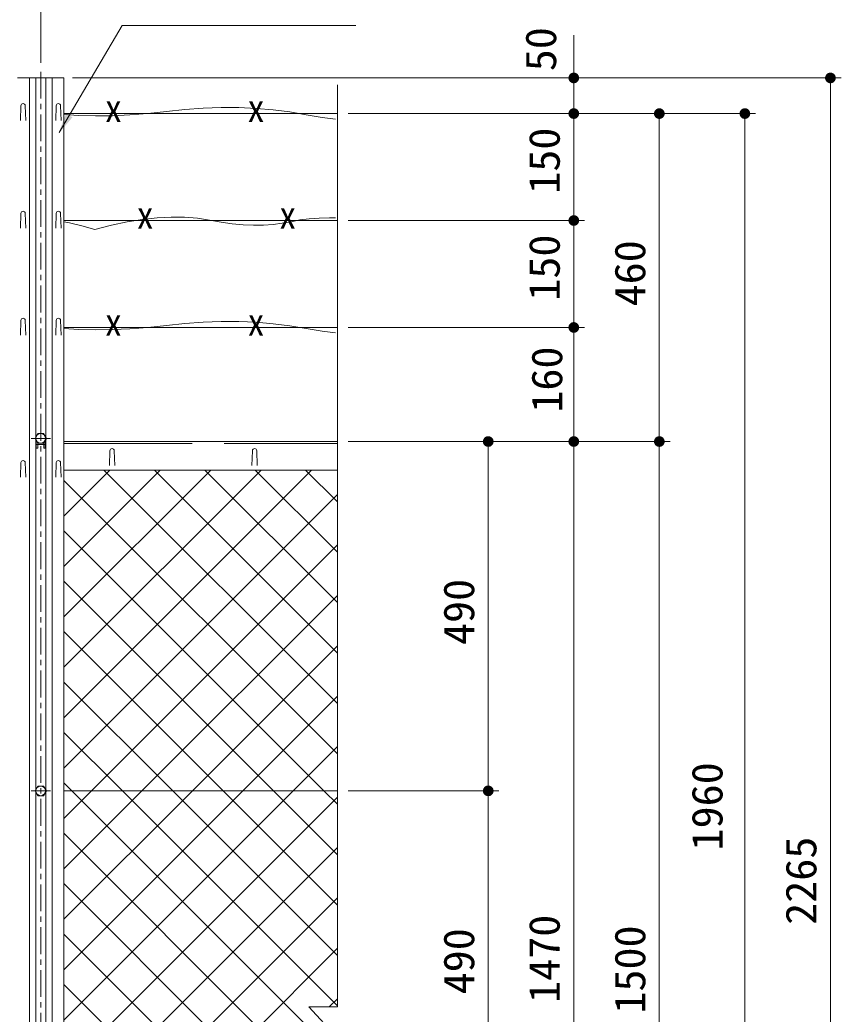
# Model space of a CAD drawing. Units: millimetres, scale not verified. Extents: x -4455 to 4455, y -3150 to 3150.
# Drawn here: x -1537 to -385, y 333 to 1728 of the extents above; entities that cross this region are included whole.
import ezdxf
from ezdxf.enums import TextEntityAlignment as Align

# ---------------------------------------------------------------- set-up
doc = ezdxf.new("R2010")
doc.units = ezdxf.units.MM
doc.header["$LTSCALE"] = 30
doc.linetypes.add('DASHED', pattern=[7.5, 6, -1.5])
doc.linetypes.add('USER1', pattern=[2, 1.25, -0.25, 0.25, -0.25])
for name, color, linetype, lineweight in [('0-0_5寸法', 1, 'Continuous', 18), ('0-1_SUNPOU', 1, 'Continuous', 18), ('0-2_1部材', 3, 'Continuous', 18), ('0-3_2網', 4, 'Continuous', 18), ('0-4_6文字', 3, 'Continuous', 9), ('0-5_8部品', 7, 'Continuous', 9), ('0-8_中心線', 1, 'USER1', 18)]:
    doc.layers.add(name, color=color, linetype=linetype, lineweight=lineweight)
doc.styles.add('ＭＳ ゴシック', font='')
doc.styles.get('ＭＳ ゴシック').set_extended_font_data('MS Gothic')

# ---------------------------------------------------------------- blocks, each defined once
blk = doc.blocks.new('M1')
at = {"layer": '0-1_SUNPOU'}
blk.add_line((-7.5, 0), (-57.86, 0), dxfattribs=at)
for points in [[(0, 0), (-7.5, 0), (-7.44, 0.94)], [(0, 0), (-7.44, -0.94), (-7.5, 0)], [(0, 0), (-7.44, 0.94), (-7.26, 1.87)], [(0, 0), (-7.26, -1.87), (-7.44, -0.94)], [(0, 0), (-7.26, 1.87), (-6.97, 2.76)], [(0, 0), (-6.97, -2.76), (-7.26, -1.87)], [(0, 0), (-6.97, 2.76), (-6.57, 3.61)], [(0, 0), (-6.57, -3.61), (-6.97, -2.76)], [(0, 0), (-6.57, 3.61), (-6.07, 4.41)], [(0, 0), (-6.07, -4.41), (-6.57, -3.61)], [(0, 0), (-6.07, 4.41), (-5.47, 5.13)], [(0, 0), (-5.47, -5.13), (-6.07, -4.41)], [(0, 0), (-5.47, 5.13), (-4.78, 5.78)], [(0, 0), (-4.78, -5.78), (-5.47, -5.13)], [(0, 0), (-4.78, 5.78), (-4.02, 6.33)], [(0, 0), (-4.02, -6.33), (-4.78, -5.78)], [(0, 0), (-4.02, 6.33), (-3.19, 6.79)], [(0, 0), (-3.19, -6.79), (-4.02, -6.33)], [(0, 0), (-3.19, 6.79), (-2.32, 7.13)], [(0, 0), (-2.32, -7.13), (-3.19, -6.79)], [(0, 0), (-2.32, 7.13), (-1.41, 7.37)], [(0, 0), (-1.41, -7.37), (-2.32, -7.13)], [(0, 0), (-1.41, 7.37), (-0.47, 7.49)], [(0, 0), (-0.47, -7.49), (-1.41, -7.37)], [(0, 0), (-0.47, 7.49), (0.47, 7.49)], [(0, 0), (0.47, -7.49), (-0.47, -7.49)], [(0, 0), (0.47, 7.49), (1.41, 7.37)], [(0, 0), (1.41, 7.37), (2.32, 7.13)], [(0, 0), (2.32, 7.13), (3.19, 6.79)], [(0, 0), (3.19, 6.79), (4.02, 6.33)], [(0, 0), (4.02, 6.33), (4.78, 5.78)], [(0, 0), (4.78, 5.78), (5.47, 5.13)], [(0, 0), (5.47, 5.13), (6.07, 4.41)], [(0, 0), (6.07, 4.41), (6.57, 3.61)], [(0, 0), (6.57, 3.61), (6.97, 2.76)], [(0, 0), (6.97, 2.76), (7.26, 1.87)], [(0, 0), (7.26, 1.87), (7.44, 0.94)], [(0, 0), (7.44, 0.94), (7.5, 0)], [(0, 0), (1.41, -7.37), (0.47, -7.49)], [(0, 0), (2.32, -7.13), (1.41, -7.37)], [(0, 0), (3.19, -6.79), (2.32, -7.13)], [(0, 0), (4.02, -6.33), (3.19, -6.79)], [(0, 0), (4.78, -5.78), (4.02, -6.33)], [(0, 0), (5.47, -5.13), (4.78, -5.78)], [(0, 0), (6.07, -4.41), (5.47, -5.13)], [(0, 0), (6.57, -3.61), (6.07, -4.41)], [(0, 0), (6.97, -2.76), (6.57, -3.61)], [(0, 0), (7.26, -1.87), (6.97, -2.76)], [(0, 0), (7.44, -0.94), (7.26, -1.87)], [(0, 0), (7.5, 0), (7.44, -0.94)]]:
    blk.add_solid(points, dxfattribs=at)

msp = doc.modelspace()

# ---------------------------------------------------------------- linework, layer by layer
at = {"layer": '0-0_5寸法'}
for p, q in [((-1507.46, 1667.72), (-1507.46, 1957.45)), ((-759.73, 1676.57), (-759.73, 1706.57)), ((-1459.96, 1646.57), (-744.73, 1646.57)), ((-759.73, 1596.57), (-759.73, 1646.57)), ((-1076.3, 1596.57), (-744.73, 1596.57)), ((-1076.3, 1596.57), (-744.73, 1596.57)), ((-1076.3, 1596.57), (-624.73, 1596.57)), ((-1061.3, 1596.57), (-504.73, 1596.57)), ((-759.73, 1476.57), (-759.73, 1566.57)), ((-759.73, 1566.57), (-759.73, 1536.57)), ((-639.73, 1566.57), (-639.73, 1166.57)), ((-519.73, 1566.57), (-519.73, -333.43)), ((-1076.3, 1446.57), (-744.73, 1446.57)), ((-1076.3, 1446.57), (-744.73, 1446.57)), ((-759.73, 1326.57), (-759.73, 1416.57)), ((-759.73, 1326.57), (-759.73, 1356.57)), ((-1076.3, 1296.57), (-744.73, 1296.57)), ((-1076.3, 1296.57), (-744.73, 1296.57)), ((-759.73, 1136.57), (-759.73, 1296.57)), ((-1076.3, 1136.57), (-864.73, 1136.57)), ((-1076.3, 1136.57), (-624.73, 1136.57)), ((-1076.3, 1136.57), (-744.73, 1136.57)), ((-1076.3, 1136.57), (-864.73, 1136.57)), ((-1076.3, 1136.57), (-624.73, 1136.57)), ((-1076.3, 1136.57), (-744.73, 1136.57)), ((-1076.3, 1136.57), (-624.73, 1136.57)), ((-879.73, 676.57), (-879.73, 1106.57)), ((-759.73, -303.43), (-759.73, 1106.57)), ((-759.73, 1106.57), (-759.73, 1076.57)), ((-639.73, 1106.57), (-639.73, -333.43)), ((-1076.3, 646.57), (-864.73, 646.57)), ((-1076.3, 646.57), (-864.73, 646.57)), ((-879.73, 186.57), (-879.73, 616.57))]:
    msp.add_line(p, q, dxfattribs=at)
at = {"layer": '0-2_1部材', "color": 7, "lineweight": 9}
for p, q in [((-1539.96, 1646.57), (-1474.96, 1646.57)), ((-1474.96, 1646.57), (-1474.96, -618.43)), ((-1474.96, 1136.57), (-1091.3, 1136.57)), ((-1474.96, 1096.57), (-1091.3, 1096.57)), ((-1474.96, 646.57), (-1091.3, 646.57))]:
    msp.add_line(p, q, dxfattribs=at)
at = {"layer": '0-2_1部材'}
for p, q in [((-1523.46, 1646.57), (-1523.46, -618.43)), ((-1514.46, 1646.57), (-1514.46, -618.43)), ((-1500.46, 1646.57), (-1500.46, -618.43)), ((-1491.46, 1646.57), (-1491.46, -618.43)), ((-1535.95, 1587.01), (-1535.2, 1607.51)), ((-1528.45, 1587.01), (-1529.2, 1607.51)), ((-1486.48, 1587.01), (-1485.73, 1607.51)), ((-1478.98, 1587.01), (-1479.73, 1607.51)), ((-1535.95, 1435.95), (-1535.2, 1456.45)), ((-1528.45, 1435.95), (-1529.2, 1456.45)), ((-1486.48, 1435.95), (-1485.73, 1456.45)), ((-1478.98, 1435.95), (-1479.73, 1456.45)), ((-1535.95, 1285.95), (-1535.2, 1306.45)), ((-1528.45, 1285.95), (-1529.2, 1306.45)), ((-1486.48, 1285.95), (-1485.73, 1306.45)), ((-1478.98, 1285.95), (-1479.73, 1306.45)), ((-1411.21, 1103.07), (-1410.46, 1123.57)), ((-1403.71, 1103.07), (-1404.46, 1123.57)), ((-1211.21, 1103.07), (-1210.46, 1123.57)), ((-1203.71, 1103.07), (-1204.46, 1123.57))]:
    msp.add_line(p, q, dxfattribs=at)
at = {"layer": '0-2_1部材', "color": 4}
for p, q in [((-1091.3, 1637.09), (-1091.3, 343.41)), ((-1131.3, 343.41), (-1051.3, 257.25)), ((-1091.3, 343.41), (-1131.3, 343.41))]:
    msp.add_line(p, q, dxfattribs=at)
at = {"layer": '0-2_1部材', "color": 1}
for p, q in [((-1474.96, 1596.57), (-1091.3, 1596.57)), ((-1474.96, 1446.57), (-1091.3, 1446.57)), ((-1474.96, 1296.57), (-1091.3, 1296.57))]:
    msp.add_line(p, q, dxfattribs=at)
at = {"layer": '0-2_1部材', "color": 1, "linetype": 'DASHED'}
msp.add_line((-1474.96, 1133.57), (-1091.3, 1133.57), dxfattribs=at)
at = {"layer": '0-2_1部材', "color": 1}
for points in [[(-1474.96, 1595.17), (-1453.84, 1593.81), (-1430.67, 1593.22), (-1406.82, 1593.49), (-1382.3, 1594.62), (-1357.1, 1596.61), (-1331.22, 1599.45), (-1305.21, 1602.25), (-1279.64, 1604.08), (-1254.49, 1604.96), (-1229.76, 1604.88), (-1205.47, 1603.84), (-1181.6, 1601.84), (-1158.16, 1598.88), (-1135.14, 1594.97), (-1112.56, 1591.15), (-1093.76, 1588.88)], [(-1093.76, 1450.13), (-1102.59, 1450.33), (-1117.01, 1449.99), (-1130.77, 1448.98), (-1143.85, 1447.3), (-1156.25, 1444.95), (-1168.6, 1442.63), (-1181.51, 1441.05), (-1194.98, 1440.2), (-1209.02, 1440.09), (-1223.61, 1440.72), (-1238.76, 1442.09), (-1254.48, 1444.19), (-1270.75, 1447.03), (-1287.75, 1449.64), (-1305.64, 1451.04), (-1324.42, 1451.24), (-1344.09, 1450.24), (-1364.64, 1448.03), (-1386.09, 1444.62), (-1408.42, 1440.01), (-1431.64, 1434.19)], [(-1431.64, 1434.19), (-1449.99, 1439.21), (-1466.97, 1443.17), (-1474.96, 1444.65)], [(-1474.96, 1295.17), (-1453.84, 1293.81), (-1430.67, 1293.22), (-1406.82, 1293.49), (-1382.3, 1294.62), (-1357.1, 1296.61), (-1331.22, 1299.45), (-1305.21, 1302.25), (-1279.64, 1304.08), (-1254.49, 1304.96), (-1229.76, 1304.88), (-1205.47, 1303.84), (-1181.6, 1301.84), (-1158.16, 1298.88), (-1135.14, 1294.97), (-1112.56, 1291.15), (-1093.76, 1288.88)]]:
    msp.add_lwpolyline(points, dxfattribs=at)
at = {"layer": '0-2_1部材'}
for centre in [(-1532.2, 1607.51), (-1482.73, 1607.51), (-1532.2, 1456.45), (-1482.73, 1456.45), (-1532.2, 1306.45), (-1482.73, 1306.45), (-1407.46, 1123.57), (-1207.46, 1123.57)]:
    msp.add_arc(centre, 3, 0, 180, dxfattribs=at)
at = {"layer": '0-3_2網', "color": 1}
for p, q in [((-1463.11, 1646.57), (-384.73, 1646.57)), ((-399.73, -588.43), (-399.73, 1616.57))]:
    msp.add_line(p, q, dxfattribs=at)
at = {"layer": '0-3_2網'}
for p, q in [((-1474.96, 1032.06), (-1410.45, 1096.57)), ((-1474.96, 961.34), (-1339.74, 1096.57)), ((-1474.96, 890.63), (-1269.03, 1096.57)), ((-1474.96, 819.92), (-1198.32, 1096.57)), ((-1474.96, 749.21), (-1127.61, 1096.57)), ((-1091.3, 769.13), (-1418.73, 1096.57)), ((-1091.3, 839.84), (-1348.02, 1096.57)), ((-1091.3, 910.55), (-1277.31, 1096.57)), ((-1091.3, 981.26), (-1206.6, 1096.57)), ((-1091.3, 1051.98), (-1135.89, 1096.57)), ((-1091.3, 698.42), (-1474.96, 1082.09)), ((-1474.96, 678.5), (-1091.3, 1062.17)), ((-1110.16, 646.57), (-1474.96, 1011.38)), ((-1436.19, 646.57), (-1091.3, 991.46)), ((-1180.87, 646.57), (-1474.96, 940.67)), ((-1365.48, 646.57), (-1091.3, 920.75)), ((-1251.58, 646.57), (-1474.96, 869.95)), ((-1294.77, 646.57), (-1091.3, 850.03)), ((-1322.29, 646.57), (-1474.96, 799.24)), ((-1224.05, 646.57), (-1091.3, 779.32)), ((-1153.34, 646.57), (-1091.3, 708.61)), ((-1474.96, 607.79), (-1436.19, 646.57)), ((-1474.96, 537.08), (-1365.48, 646.57)), ((-1474.96, 466.37), (-1294.77, 646.57)), ((-1474.96, 395.66), (-1224.05, 646.57)), ((-1474.96, 324.95), (-1153.34, 646.57)), ((-1091.3, 415.58), (-1322.29, 646.57)), ((-1091.3, 486.29), (-1251.58, 646.57)), ((-1091.3, 557), (-1180.87, 646.57)), ((-1091.3, 627.71), (-1110.16, 646.57)), ((-1474.96, 254.24), (-1091.3, 637.9)), ((-1091.3, 203.45), (-1474.96, 587.11)), ((-1474.96, 183.53), (-1091.3, 567.19)), ((-1115.13, 156.57), (-1474.96, 516.4)), ((-1431.21, 156.57), (-1091.3, 496.48)), ((-1185.84, 156.57), (-1474.96, 445.69)), ((-1360.5, 156.57), (-1091.3, 425.77)), ((-1256.55, 156.57), (-1474.96, 374.98)), ((-1102.94, 343.41), (-1091.3, 355.06))]:
    msp.add_line(p, q, dxfattribs=at)
for points in [[(-1091.3, 344.87), (-1393, 646.57), (-1474.96, 728.53)], [(-1074.39, 257.25), (-1463.71, 646.57), (-1474.96, 657.82)]]:
    msp.add_lwpolyline(points, dxfattribs=at)
at = {"layer": '0-4_6文字', "color": 7}
msp.add_lwpolyline([(-1065.46, 1720.21), (-1393.25, 1720.21), (-1481.63, 1569.93)], dxfattribs=at)
msp.add_solid([(-1482.65, 1568.2), (-1471.93, 1596.7), (-1462.95, 1591.42)], dxfattribs=at)
at = {"layer": '0-5_8部品', "color": 1, "linetype": 'USER1', "lineweight": 18}
for p, q in [((-1520.9, 1141.02), (-1494.01, 1141.02)), ((-1520.9, 646.57), (-1494.01, 646.57))]:
    msp.add_line(p, q, dxfattribs=at)
at = {"layer": '0-5_8部品'}
for p, q in [((-1513.71, 1138.26), (-1513.71, 1127.34)), ((-1512.89, 1136.84), (-1513.71, 1136.84)), ((-1511.71, 1132.34), (-1513.71, 1132.34)), ((-1511.71, 1132.57), (-1503.21, 1132.57)), ((-1503.21, 1134.8), (-1503.21, 1127.34)), ((-1503.21, 1132.34), (-1501.21, 1132.34)), ((-1502.04, 1136.84), (-1501.21, 1136.84)), ((-1501.21, 1138.26), (-1501.21, 1127.34)), ((-1503.21, 1127.34), (-1501.21, 1127.34)), ((-1535.99, 1086.41), (-1535.24, 1106.91)), ((-1528.49, 1086.41), (-1529.24, 1106.91)), ((-1486.44, 1086.41), (-1485.69, 1106.91)), ((-1478.94, 1086.41), (-1479.69, 1106.91))]:
    msp.add_line(p, q, dxfattribs=at)
at = {"layer": '0-5_8部品', "color": 3, "lineweight": 18}
for points in [[(-1499.62, 1141.02), (-1503.54, 1147.81), (-1511.38, 1147.81), (-1515.3, 1141.02), (-1511.38, 1134.23), (-1503.54, 1134.23)], [(-1499.62, 646.57), (-1503.54, 653.36), (-1511.38, 653.36), (-1515.3, 646.57), (-1511.38, 639.78), (-1503.54, 639.78)]]:
    msp.add_lwpolyline(points, close=True, dxfattribs=at)
at = {"layer": '0-5_8部品'}
msp.add_lwpolyline([(-1511.71, 1134.8), (-1511.71, 1127.34), (-1513.71, 1127.34)], dxfattribs=at)
at = {"layer": '0-5_8部品', "color": 3, "lineweight": 18}
for centre in [(-1507.46, 1141.02), (-1507.46, 646.57)]:
    msp.add_circle(centre, 6.8, dxfattribs=at)
at = {"layer": '0-5_8部品'}
for centre in [(-1532.24, 1106.91), (-1482.69, 1106.91)]:
    msp.add_arc(centre, 3, 0, 180, dxfattribs=at)
at = {"layer": '0-8_中心線'}
msp.add_line((-1507.46, 1655.2), (-1507.46, -641.27), dxfattribs=at)

# ---------------------------------------------------------------- block references
at = {"layer": '0-0_5寸法'}
for p, rotation in [((-759.73, 1646.57), 270), ((-759.73, 1596.57), 90), ((-759.73, 1596.57), 90), ((-639.73, 1596.57), 90), ((-519.73, 1596.57), 90), ((-759.73, 1446.57), 270), ((-759.73, 1446.57), 90), ((-759.73, 1296.57), 270), ((-759.73, 1296.57), 270), ((-639.73, 1136.57), 270), ((-879.73, 1136.57), 90), ((-759.73, 1136.57), 90), ((-759.73, 1136.57), 90), ((-639.73, 1136.57), 90), ((-879.73, 646.57), 270), ((-879.73, 646.57), 90)]:
    msp.add_blockref('M1', p, dxfattribs=dict(at, rotation=rotation))
at = {"layer": '0-3_2網', "rotation": 90}
msp.add_blockref('M1', (-399.73, 1646.57), dxfattribs=at)

# ---------------------------------------------------------------- texts
at = {"layer": '0-0_5寸法', "color": 3, "style": 'ＭＳ ゴシック', "width": 1.05}
for s, p in [('50', (-771.43, 1655.93)), ('150', (-766.4, 1484.07)), ('150', (-766.4, 1334.07)), ('460', (-646.4, 1326.07)), ('160', (-762.93, 1177)), ('490', (-886.4, 851.07)), ('1960', (-538.11, 562.91)), ('1470', (-766.4, 349.07)), ('490', (-886.4, 361.07)), ('1500', (-646.4, 334.07))]:
    msp.add_text(s, height=43.33, rotation=90, dxfattribs=at).set_placement(p, align=Align.BOTTOM_LEFT)
at = {"layer": '0-2_1部材', "color": 1, "style": 'ＭＳ ゴシック', "width": 1.2}
for p in [(-1417.29, 1576.29), (-1217.29, 1576.29), (-1372.77, 1426.29), (-1172.77, 1426.29), (-1417.29, 1276.29), (-1217.29, 1276.29)]:
    msp.add_text('X', height=28.81, dxfattribs=at).set_placement(p, align=Align.BOTTOM_LEFT)
at = {"layer": '0-3_2網', "color": 3, "style": 'ＭＳ ゴシック', "width": 1.05}
msp.add_text('2265', height=43.33, rotation=90, dxfattribs=at).set_placement((-406.4, 458.57), align=Align.BOTTOM_LEFT)

doc.saveas('drawing.dxf')
